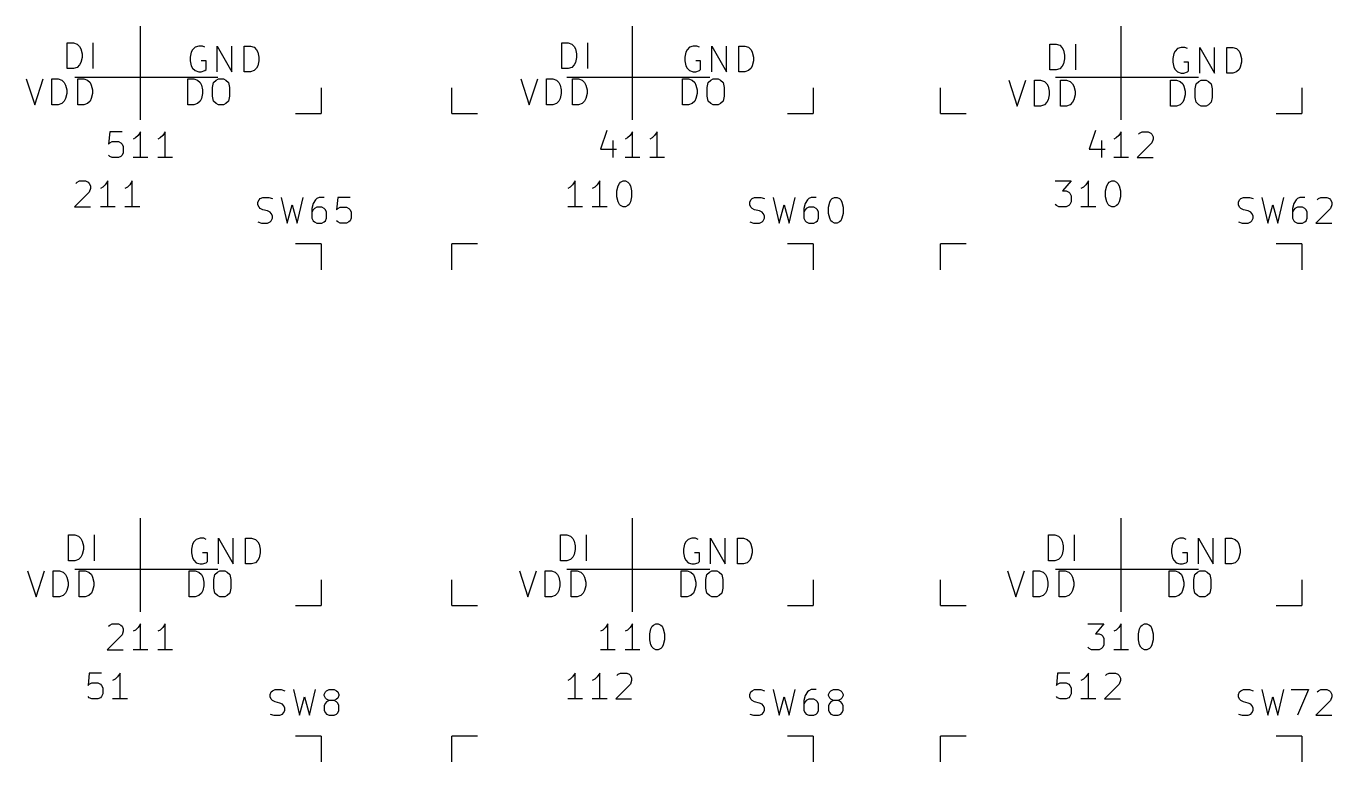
# Model space of a CAD drawing. Extents: x 33 to 377, y -126 to -3.
# Drawn here: x 326.7 to 377.3, y -88.9 to -60.4 of the extents above; entities that cross this region are included whole.
import ezdxf

# ---------------------------------------------------------------- set-up
doc = ezdxf.new("R2010")
doc.units = 0
doc.layers.add('BLACK', color=7, linetype='CONTINUOUS')

msp = doc.modelspace()

# ---------------------------------------------------------------- linework, layer by layer
at = {"layer": 'BLACK', "linetype": 'CONTINUOUS'}
for p, q in [((331.165, -64.008), (331.165, -60.386)), ((350.215, -64.008), (350.215, -60.386)), ((369.138, -64.008), (369.138, -60.386)), ((328.329, -62.0308), (328.329, -61.0308)), ((328.329, -61.0308), (328.567, -61.0308)), ((328.567, -61.0308), (328.71, -61.0784)), ((328.71, -61.0784), (328.805, -61.1736)), ((328.805, -61.1736), (328.853, -61.2689)), ((329.329, -62.0308), (329.329, -61.0308)), ((333.417, -61.1578), (333.274, -61.2054)), ((333.56, -61.1578), (333.417, -61.1578)), ((333.655, -61.2054), (333.56, -61.1578)), ((334.131, -62.1578), (334.131, -61.1578)), ((334.131, -61.1578), (334.703, -62.1578)), ((334.703, -62.1578), (334.703, -61.1578)), ((335.179, -62.1578), (335.179, -61.1578)), ((335.179, -61.1578), (335.417, -61.1578)), ((335.417, -61.1578), (335.56, -61.2054)), ((347.481, -62.0308), (347.481, -61.0308)), ((347.481, -61.0308), (347.719, -61.0308)), ((347.719, -61.0308), (347.862, -61.0784)), ((347.862, -61.0784), (347.957, -61.1736)), ((347.957, -61.1736), (348.005, -61.2689)), ((348.481, -62.0308), (348.481, -61.0308)), ((352.569, -61.1578), (352.426, -61.2054)), ((352.712, -61.1578), (352.569, -61.1578)), ((352.807, -61.2054), (352.712, -61.1578)), ((353.283, -62.1578), (353.283, -61.1578)), ((353.283, -61.1578), (353.855, -62.1578)), ((353.855, -62.1578), (353.855, -61.1578)), ((354.331, -62.1578), (354.331, -61.1578)), ((354.331, -61.1578), (354.569, -61.1578)), ((354.569, -61.1578), (354.712, -61.2054)), ((366.378, -62.0816), (366.378, -61.0816)), ((366.378, -61.0816), (366.616, -61.0816)), ((366.616, -61.0816), (366.759, -61.1292)), ((366.759, -61.1292), (366.854, -61.2244)), ((367.378, -62.0816), (367.378, -61.0816)), ((328.853, -61.2689), (328.9, -61.4594)), ((328.9, -61.6022), (328.853, -61.7927)), ((328.9, -61.4594), (328.9, -61.6022)), ((333.131, -61.3959), (333.084, -61.5864)), ((333.084, -61.5864), (333.084, -61.7292)), ((333.179, -61.3006), (333.131, -61.3959)), ((333.274, -61.2054), (333.179, -61.3006)), ((335.56, -61.2054), (335.655, -61.3006)), ((335.655, -61.3006), (335.703, -61.3959)), ((335.703, -61.3959), (335.75, -61.5864)), ((335.75, -61.5864), (335.75, -61.7292)), ((348.005, -61.2689), (348.052, -61.4594)), ((348.052, -61.6022), (348.005, -61.7927)), ((348.052, -61.4594), (348.052, -61.6022)), ((352.283, -61.3959), (352.236, -61.5864)), ((352.236, -61.5864), (352.236, -61.7292)), ((352.331, -61.3006), (352.283, -61.3959)), ((352.426, -61.2054), (352.331, -61.3006)), ((354.712, -61.2054), (354.807, -61.3006)), ((354.807, -61.3006), (354.855, -61.3959)), ((354.855, -61.3959), (354.902, -61.5864)), ((354.902, -61.5864), (354.902, -61.7292)), ((366.854, -61.2244), (366.902, -61.3197)), ((366.902, -61.3197), (366.949, -61.5102)), ((366.949, -61.653), (366.902, -61.8435)), ((366.949, -61.5102), (366.949, -61.653)), ((371.18, -61.4467), (371.133, -61.6372)), ((371.133, -61.6372), (371.133, -61.78)), ((371.228, -61.3514), (371.18, -61.4467)), ((371.323, -61.2562), (371.228, -61.3514)), ((371.466, -61.2086), (371.323, -61.2562)), ((371.609, -61.2086), (371.466, -61.2086)), ((371.704, -61.2562), (371.609, -61.2086)), ((372.18, -62.2086), (372.18, -61.2086)), ((372.18, -61.2086), (372.752, -62.2086)), ((372.752, -62.2086), (372.752, -61.2086)), ((373.228, -62.2086), (373.228, -61.2086)), ((373.228, -61.2086), (373.466, -61.2086)), ((373.466, -61.2086), (373.609, -61.2562)), ((373.609, -61.2562), (373.704, -61.3514)), ((373.704, -61.3514), (373.752, -61.4467)), ((373.752, -61.4467), (373.799, -61.6372)), ((373.799, -61.6372), (373.799, -61.78)), ((328.567, -62.0308), (328.329, -62.0308)), ((328.71, -61.9832), (328.567, -62.0308)), ((328.805, -61.8879), (328.71, -61.9832)), ((328.853, -61.7927), (328.805, -61.8879)), ((333.084, -61.7292), (333.131, -61.9197)), ((333.131, -61.9197), (333.179, -62.0149)), ((333.179, -62.0149), (333.274, -62.1102)), ((333.274, -62.1102), (333.417, -62.1578)), ((333.417, -62.1578), (333.512, -62.1578)), ((333.703, -61.7292), (333.512, -61.7292)), ((333.512, -62.1578), (333.655, -62.1102)), ((333.655, -62.1102), (333.703, -62.0625)), ((333.703, -62.0625), (333.703, -61.7292)), ((335.417, -62.1578), (335.179, -62.1578)), ((335.56, -62.1102), (335.417, -62.1578)), ((335.655, -62.0149), (335.56, -62.1102)), ((335.703, -61.9197), (335.655, -62.0149)), ((335.75, -61.7292), (335.703, -61.9197)), ((347.719, -62.0308), (347.481, -62.0308)), ((347.862, -61.9832), (347.719, -62.0308)), ((347.957, -61.8879), (347.862, -61.9832)), ((348.005, -61.7927), (347.957, -61.8879)), ((352.236, -61.7292), (352.283, -61.9197)), ((352.283, -61.9197), (352.331, -62.0149)), ((352.331, -62.0149), (352.426, -62.1102)), ((352.426, -62.1102), (352.569, -62.1578)), ((352.569, -62.1578), (352.664, -62.1578)), ((352.855, -61.7292), (352.664, -61.7292)), ((352.664, -62.1578), (352.807, -62.1102)), ((352.807, -62.1102), (352.855, -62.0625)), ((352.855, -62.0625), (352.855, -61.7292)), ((354.569, -62.1578), (354.331, -62.1578)), ((354.712, -62.1102), (354.569, -62.1578)), ((354.807, -62.0149), (354.712, -62.1102)), ((354.855, -61.9197), (354.807, -62.0149)), ((354.902, -61.7292), (354.855, -61.9197)), ((366.616, -62.0816), (366.378, -62.0816)), ((366.759, -62.034), (366.616, -62.0816)), ((366.854, -61.9387), (366.759, -62.034)), ((366.902, -61.8435), (366.854, -61.9387)), ((371.133, -61.78), (371.18, -61.9705)), ((371.18, -61.9705), (371.228, -62.0657)), ((371.228, -62.0657), (371.323, -62.161)), ((371.323, -62.161), (371.466, -62.2086)), ((371.752, -61.78), (371.561, -61.78)), ((371.561, -62.2086), (371.704, -62.161)), ((371.704, -62.161), (371.752, -62.1133)), ((371.752, -62.1133), (371.752, -61.78)), ((373.609, -62.161), (373.466, -62.2086)), ((373.704, -62.0657), (373.609, -62.161)), ((373.752, -61.9705), (373.704, -62.0657)), ((373.799, -61.78), (373.752, -61.9705)), ((326.734, -62.4278), (327.067, -63.4278)), ((327.067, -63.4278), (327.4, -62.4278)), ((327.734, -63.4278), (327.734, -62.4278)), ((327.734, -62.4278), (327.972, -62.4278)), ((327.972, -62.4278), (328.115, -62.4754)), ((328.115, -62.4754), (328.21, -62.5706)), ((328.21, -62.5706), (328.257, -62.6659)), ((328.257, -62.6659), (328.305, -62.8564)), ((328.625, -62.357), (334.155, -62.357)), ((328.734, -63.4278), (328.734, -62.4278)), ((328.734, -62.4278), (328.972, -62.4278)), ((328.972, -62.4278), (329.115, -62.4754)), ((329.115, -62.4754), (329.21, -62.5706)), ((329.21, -62.5706), (329.257, -62.6659)), ((329.257, -62.6659), (329.305, -62.8564)), ((332.996, -63.4278), (332.996, -62.4278)), ((332.996, -62.4278), (333.234, -62.4278)), ((333.234, -62.4278), (333.377, -62.4754)), ((333.377, -62.4754), (333.472, -62.5706)), ((333.472, -62.5706), (333.52, -62.6659)), ((333.52, -62.6659), (333.568, -62.8564)), ((333.949, -62.7611), (333.996, -62.5706)), ((333.996, -62.5706), (334.092, -62.4754)), ((334.092, -62.4754), (334.187, -62.4278)), ((334.187, -62.4278), (334.377, -62.4278)), ((334.377, -62.4278), (334.472, -62.4754)), ((334.472, -62.4754), (334.568, -62.5706)), ((334.568, -62.5706), (334.615, -62.7611)), ((345.886, -62.4278), (346.219, -63.4278)), ((346.219, -63.4278), (346.552, -62.4278)), ((346.886, -63.4278), (346.886, -62.4278)), ((346.886, -62.4278), (347.124, -62.4278)), ((347.124, -62.4278), (347.267, -62.4754)), ((347.267, -62.4754), (347.362, -62.5706)), ((347.362, -62.5706), (347.409, -62.6659)), ((347.409, -62.6659), (347.457, -62.8564)), ((347.675, -62.357), (353.205, -62.357)), ((347.886, -63.4278), (347.886, -62.4278)), ((347.886, -62.4278), (348.124, -62.4278)), ((348.124, -62.4278), (348.267, -62.4754)), ((348.267, -62.4754), (348.362, -62.5706)), ((348.362, -62.5706), (348.409, -62.6659)), ((348.409, -62.6659), (348.457, -62.8564)), ((352.148, -63.4278), (352.148, -62.4278)), ((352.148, -62.4278), (352.386, -62.4278)), ((352.386, -62.4278), (352.529, -62.4754)), ((352.529, -62.4754), (352.624, -62.5706)), ((352.624, -62.5706), (352.672, -62.6659)), ((352.672, -62.6659), (352.72, -62.8564)), ((353.101, -62.7611), (353.148, -62.5706)), ((353.148, -62.5706), (353.244, -62.4754)), ((353.244, -62.4754), (353.339, -62.4278)), ((353.339, -62.4278), (353.529, -62.4278)), ((353.529, -62.4278), (353.624, -62.4754)), ((353.624, -62.4754), (353.72, -62.5706)), ((353.72, -62.5706), (353.767, -62.7611)), ((364.783, -62.4786), (365.116, -63.4786)), ((365.116, -63.4786), (365.449, -62.4786)), ((365.783, -63.4786), (365.783, -62.4786)), ((365.783, -62.4786), (366.021, -62.4786)), ((366.021, -62.4786), (366.164, -62.5262)), ((366.164, -62.5262), (366.259, -62.6214)), ((366.259, -62.6214), (366.306, -62.7167)), ((366.598, -62.357), (372.128, -62.357)), ((366.783, -63.4786), (366.783, -62.4786)), ((366.783, -62.4786), (367.021, -62.4786)), ((367.021, -62.4786), (367.164, -62.5262)), ((367.164, -62.5262), (367.259, -62.6214)), ((367.259, -62.6214), (367.306, -62.7167)), ((371.045, -63.4786), (371.045, -62.4786)), ((371.045, -62.4786), (371.283, -62.4786)), ((371.283, -62.4786), (371.426, -62.5262)), ((371.426, -62.5262), (371.521, -62.6214)), ((371.466, -62.2086), (371.561, -62.2086)), ((371.521, -62.6214), (371.569, -62.7167)), ((371.998, -62.8119), (372.045, -62.6214)), ((372.045, -62.6214), (372.141, -62.5262)), ((372.141, -62.5262), (372.236, -62.4786)), ((372.236, -62.4786), (372.426, -62.4786)), ((372.426, -62.4786), (372.521, -62.5262)), ((372.521, -62.5262), (372.617, -62.6214)), ((372.617, -62.6214), (372.664, -62.8119)), ((373.466, -62.2086), (373.228, -62.2086)), ((328.257, -63.1897), (328.21, -63.2849)), ((328.305, -62.9992), (328.257, -63.1897)), ((328.305, -62.8564), (328.305, -62.9992)), ((329.257, -63.1897), (329.21, -63.2849)), ((329.305, -62.9992), (329.257, -63.1897)), ((329.305, -62.8564), (329.305, -62.9992)), ((333.52, -63.1897), (333.472, -63.2849)), ((333.568, -62.9992), (333.52, -63.1897)), ((333.568, -62.8564), (333.568, -62.9992)), ((333.949, -63.0944), (333.949, -62.7611)), ((333.996, -63.2849), (333.949, -63.0944)), ((334.615, -63.0944), (334.568, -63.2849)), ((334.615, -62.7611), (334.615, -63.0944)), ((338.165, -62.769), (338.165, -63.769)), ((343.215, -63.769), (343.215, -62.769)), ((347.409, -63.1897), (347.362, -63.2849)), ((347.457, -62.9992), (347.409, -63.1897)), ((347.457, -62.8564), (347.457, -62.9992)), ((348.409, -63.1897), (348.362, -63.2849)), ((348.457, -62.9992), (348.409, -63.1897)), ((348.457, -62.8564), (348.457, -62.9992)), ((352.672, -63.1897), (352.624, -63.2849)), ((352.72, -62.9992), (352.672, -63.1897)), ((352.72, -62.8564), (352.72, -62.9992)), ((353.101, -63.0944), (353.101, -62.7611)), ((353.148, -63.2849), (353.101, -63.0944)), ((353.767, -63.0944), (353.72, -63.2849)), ((353.767, -62.7611), (353.767, -63.0944)), ((357.215, -62.769), (357.215, -63.769)), ((362.138, -63.769), (362.138, -62.769)), ((366.306, -62.7167), (366.354, -62.9072)), ((366.354, -63.05), (366.306, -63.2405)), ((366.354, -62.9072), (366.354, -63.05)), ((367.306, -62.7167), (367.354, -62.9072)), ((367.354, -63.05), (367.306, -63.2405)), ((367.354, -62.9072), (367.354, -63.05)), ((371.569, -62.7167), (371.617, -62.9072)), ((371.617, -63.05), (371.569, -63.2405)), ((371.617, -62.9072), (371.617, -63.05)), ((371.998, -63.1452), (371.998, -62.8119)), ((372.045, -63.3357), (371.998, -63.1452)), ((372.664, -63.1452), (372.617, -63.3357)), ((372.664, -62.8119), (372.664, -63.1452)), ((376.138, -62.769), (376.138, -63.769)), ((327.972, -63.4278), (327.734, -63.4278)), ((328.115, -63.3802), (327.972, -63.4278)), ((328.21, -63.2849), (328.115, -63.3802)), ((328.972, -63.4278), (328.734, -63.4278)), ((329.115, -63.3802), (328.972, -63.4278)), ((329.21, -63.2849), (329.115, -63.3802)), ((333.234, -63.4278), (332.996, -63.4278)), ((333.377, -63.3802), (333.234, -63.4278)), ((333.472, -63.2849), (333.377, -63.3802)), ((334.092, -63.3802), (333.996, -63.2849)), ((334.187, -63.4278), (334.092, -63.3802)), ((334.377, -63.4278), (334.187, -63.4278)), ((334.472, -63.3802), (334.377, -63.4278)), ((334.568, -63.2849), (334.472, -63.3802)), ((347.124, -63.4278), (346.886, -63.4278)), ((347.267, -63.3802), (347.124, -63.4278)), ((347.362, -63.2849), (347.267, -63.3802)), ((348.124, -63.4278), (347.886, -63.4278)), ((348.267, -63.3802), (348.124, -63.4278)), ((348.362, -63.2849), (348.267, -63.3802)), ((352.386, -63.4278), (352.148, -63.4278)), ((352.529, -63.3802), (352.386, -63.4278)), ((352.624, -63.2849), (352.529, -63.3802)), ((353.244, -63.3802), (353.148, -63.2849)), ((353.339, -63.4278), (353.244, -63.3802)), ((353.529, -63.4278), (353.339, -63.4278)), ((353.624, -63.3802), (353.529, -63.4278)), ((353.72, -63.2849), (353.624, -63.3802)), ((366.021, -63.4786), (365.783, -63.4786)), ((366.164, -63.431), (366.021, -63.4786)), ((366.259, -63.3357), (366.164, -63.431)), ((366.306, -63.2405), (366.259, -63.3357)), ((367.021, -63.4786), (366.783, -63.4786)), ((367.164, -63.431), (367.021, -63.4786)), ((367.259, -63.3357), (367.164, -63.431)), ((367.306, -63.2405), (367.259, -63.3357)), ((371.283, -63.4786), (371.045, -63.4786)), ((371.426, -63.431), (371.283, -63.4786)), ((371.521, -63.3357), (371.426, -63.431)), ((371.569, -63.2405), (371.521, -63.3357)), ((372.141, -63.431), (372.045, -63.3357)), ((372.236, -63.4786), (372.141, -63.431)), ((372.426, -63.4786), (372.236, -63.4786)), ((372.521, -63.431), (372.426, -63.4786)), ((372.617, -63.3357), (372.521, -63.431)), ((337.165, -63.769), (338.165, -63.769)), ((343.215, -63.769), (344.215, -63.769)), ((356.215, -63.769), (357.215, -63.769)), ((362.138, -63.769), (363.138, -63.769)), ((375.138, -63.769), (376.138, -63.769)), ((329.975, -64.4764), (329.927, -64.9526)), ((330.451, -64.4764), (329.975, -64.4764)), ((330.975, -64.7145), (330.879, -64.7621)), ((331.07, -64.6192), (330.975, -64.7145)), ((331.165, -64.4764), (331.07, -64.6192)), ((331.165, -65.4764), (331.165, -64.4764)), ((331.927, -64.7145), (331.832, -64.7621)), ((332.022, -64.6192), (331.927, -64.7145)), ((332.117, -64.4764), (332.022, -64.6192)), ((332.117, -65.4764), (332.117, -64.4764)), ((349.215, -64.4288), (348.977, -65.143)), ((350.025, -64.7145), (349.929, -64.7621)), ((350.12, -64.6192), (350.025, -64.7145)), ((350.215, -64.4764), (350.12, -64.6192)), ((350.215, -65.4764), (350.215, -64.4764)), ((350.977, -64.7145), (350.882, -64.7621)), ((351.072, -64.6192), (350.977, -64.7145)), ((351.167, -64.4764), (351.072, -64.6192)), ((351.167, -65.4764), (351.167, -64.4764)), ((368.138, -64.4288), (367.9, -65.143)), ((368.948, -64.7145), (368.852, -64.7621)), ((369.043, -64.6192), (368.948, -64.7145)), ((369.138, -64.4764), (369.043, -64.6192)), ((369.138, -65.4764), (369.138, -64.4764)), ((369.805, -64.5716), (369.852, -64.524)), ((369.852, -64.524), (369.948, -64.4764)), ((369.948, -64.4764), (370.186, -64.4764)), ((370.186, -64.4764), (370.281, -64.524)), ((370.281, -64.524), (370.328, -64.5716)), ((370.328, -64.5716), (370.376, -64.6669)), ((370.376, -64.6669), (370.376, -64.7621)), ((329.927, -64.9526), (329.975, -64.905)), ((329.975, -64.905), (330.07, -64.8573)), ((330.07, -64.8573), (330.308, -64.8573)), ((330.308, -64.8573), (330.403, -64.905)), ((330.403, -64.905), (330.451, -64.9526)), ((330.451, -64.9526), (330.498, -65.0478)), ((330.498, -65.0478), (330.498, -65.2859)), ((348.977, -65.143), (349.596, -65.143)), ((349.453, -64.8097), (349.453, -65.4764)), ((367.9, -65.143), (368.519, -65.143)), ((368.376, -64.8097), (368.376, -65.4764)), ((370.328, -64.905), (369.757, -65.4764)), ((370.376, -64.7621), (370.328, -64.905)), ((329.975, -65.4288), (329.927, -65.3811)), ((330.07, -65.4764), (329.975, -65.4288)), ((330.308, -65.4764), (330.07, -65.4764)), ((330.403, -65.4288), (330.308, -65.4764)), ((330.451, -65.3811), (330.403, -65.4288)), ((330.498, -65.2859), (330.451, -65.3811)), ((331.451, -65.4764), (330.879, -65.4764)), ((332.403, -65.4764), (331.832, -65.4764)), ((350.501, -65.4764), (349.929, -65.4764)), ((351.453, -65.4764), (350.882, -65.4764)), ((369.424, -65.4764), (368.852, -65.4764)), ((369.757, -65.4764), (370.376, -65.4764)), ((328.657, -66.4766), (328.705, -66.429)), ((328.705, -66.429), (328.8, -66.3814)), ((328.8, -66.3814), (329.038, -66.3814)), ((329.038, -66.3814), (329.133, -66.429)), ((329.133, -66.429), (329.181, -66.4766)), ((329.181, -66.4766), (329.228, -66.5719)), ((329.228, -66.6671), (329.181, -66.81)), ((329.228, -66.5719), (329.228, -66.6671)), ((329.705, -66.6195), (329.609, -66.6671)), ((329.8, -66.5242), (329.705, -66.6195)), ((329.895, -66.3814), (329.8, -66.5242)), ((329.895, -67.3814), (329.895, -66.3814)), ((330.657, -66.6195), (330.562, -66.6671)), ((330.752, -66.5242), (330.657, -66.6195)), ((330.847, -66.3814), (330.752, -66.5242)), ((330.847, -67.3814), (330.847, -66.3814)), ((347.802, -66.6195), (347.707, -66.6671)), ((347.897, -66.5242), (347.802, -66.6195)), ((347.993, -66.3814), (347.897, -66.5242)), ((347.993, -67.3814), (347.993, -66.3814)), ((348.755, -66.6195), (348.659, -66.6671)), ((348.85, -66.5242), (348.755, -66.6195)), ((348.945, -66.3814), (348.85, -66.5242)), ((348.945, -67.3814), (348.945, -66.3814)), ((349.612, -66.7623), (349.659, -66.5719)), ((349.659, -66.5719), (349.707, -66.4766)), ((349.707, -66.4766), (349.755, -66.429)), ((349.755, -66.429), (349.85, -66.3814)), ((349.85, -66.3814), (349.945, -66.3814)), ((349.945, -66.3814), (350.04, -66.429)), ((350.04, -66.429), (350.088, -66.4766)), ((350.088, -66.4766), (350.135, -66.5719)), ((350.135, -66.5719), (350.183, -66.7623)), ((366.582, -66.3814), (367.201, -66.3814)), ((367.201, -66.3814), (366.868, -66.7623)), ((367.678, -66.6195), (367.582, -66.6671)), ((367.773, -66.5242), (367.678, -66.6195)), ((367.868, -66.3814), (367.773, -66.5242)), ((367.868, -67.3814), (367.868, -66.3814)), ((368.535, -66.7623), (368.582, -66.5719)), ((368.582, -66.5719), (368.63, -66.4766)), ((368.63, -66.4766), (368.678, -66.429)), ((368.678, -66.429), (368.773, -66.3814)), ((368.773, -66.3814), (368.868, -66.3814)), ((368.868, -66.3814), (368.963, -66.429)), ((368.963, -66.429), (369.011, -66.4766)), ((369.011, -66.4766), (369.058, -66.5719)), ((369.058, -66.5719), (369.106, -66.7623)), ((329.181, -66.81), (328.609, -67.3814)), ((335.705, -67.2069), (335.753, -67.1116)), ((335.705, -67.3021), (335.705, -67.2069)), ((335.753, -67.1116), (335.801, -67.064)), ((335.801, -67.064), (335.896, -67.0164)), ((335.896, -67.0164), (336.134, -67.0164)), ((336.134, -67.0164), (336.277, -67.064)), ((336.61, -67.0164), (336.848, -68.0164)), ((337.229, -68.0164), (337.467, -67.0164)), ((337.944, -67.1116), (337.848, -67.2545)), ((337.991, -67.064), (337.944, -67.1116)), ((338.086, -67.0164), (337.991, -67.064)), ((338.277, -67.0164), (338.086, -67.0164)), ((338.801, -67.0164), (338.753, -67.4926)), ((339.277, -67.0164), (338.801, -67.0164)), ((349.612, -67.0004), (349.612, -66.7623)), ((349.659, -67.1909), (349.612, -67.0004)), ((349.707, -67.2861), (349.659, -67.1909)), ((350.135, -67.1909), (350.088, -67.2861)), ((350.183, -67.0004), (350.135, -67.1909)), ((350.183, -66.7623), (350.183, -67.0004)), ((354.755, -67.2069), (354.803, -67.1116)), ((354.755, -67.3021), (354.755, -67.2069)), ((354.803, -67.1116), (354.851, -67.064)), ((354.851, -67.064), (354.946, -67.0164)), ((354.946, -67.0164), (355.184, -67.0164)), ((355.184, -67.0164), (355.327, -67.064)), ((355.66, -67.0164), (355.898, -68.0164)), ((356.279, -68.0164), (356.517, -67.0164)), ((356.994, -67.1116), (356.898, -67.2545)), ((357.041, -67.064), (356.994, -67.1116)), ((357.136, -67.0164), (357.041, -67.064)), ((357.327, -67.0164), (357.136, -67.0164)), ((357.803, -67.3973), (357.851, -67.2069)), ((357.851, -67.2069), (357.898, -67.1116)), ((357.898, -67.1116), (357.946, -67.064)), ((357.946, -67.064), (358.041, -67.0164)), ((358.041, -67.0164), (358.136, -67.0164)), ((358.136, -67.0164), (358.232, -67.064)), ((358.232, -67.064), (358.279, -67.1116)), ((358.279, -67.1116), (358.327, -67.2069)), ((358.327, -67.2069), (358.375, -67.3973)), ((366.868, -66.7623), (367.011, -66.7623)), ((367.011, -66.7623), (367.106, -66.81)), ((367.106, -66.81), (367.154, -66.8576)), ((367.154, -66.8576), (367.201, -66.9528)), ((367.201, -67.1909), (367.154, -67.2861)), ((367.201, -66.9528), (367.201, -67.1909)), ((368.535, -67.0004), (368.535, -66.7623)), ((368.582, -67.1909), (368.535, -67.0004)), ((368.63, -67.2861), (368.582, -67.1909)), ((369.058, -67.1909), (369.011, -67.2861)), ((369.106, -67.0004), (369.058, -67.1909)), ((369.106, -66.7623), (369.106, -67.0004)), ((373.678, -67.2069), (373.726, -67.1116)), ((373.678, -67.3021), (373.678, -67.2069)), ((373.726, -67.1116), (373.774, -67.064)), ((373.774, -67.064), (373.869, -67.0164)), ((373.869, -67.0164), (374.107, -67.0164)), ((374.107, -67.0164), (374.25, -67.064)), ((374.583, -67.0164), (374.821, -68.0164)), ((375.202, -68.0164), (375.44, -67.0164)), ((375.917, -67.1116), (375.821, -67.2545)), ((375.964, -67.064), (375.917, -67.1116)), ((376.059, -67.0164), (375.964, -67.064)), ((376.25, -67.0164), (376.059, -67.0164)), ((376.726, -67.1116), (376.774, -67.064)), ((376.774, -67.064), (376.869, -67.0164)), ((376.869, -67.0164), (377.107, -67.0164)), ((377.107, -67.0164), (377.202, -67.064)), ((377.202, -67.064), (377.25, -67.1116)), ((377.25, -67.1116), (377.298, -67.2069)), ((377.298, -67.2069), (377.298, -67.3021)), ((328.609, -67.3814), (329.228, -67.3814)), ((330.181, -67.3814), (329.609, -67.3814)), ((331.133, -67.3814), (330.562, -67.3814)), ((335.753, -67.3973), (335.705, -67.3021)), ((335.801, -67.445), (335.753, -67.3973)), ((335.896, -67.4926), (335.801, -67.445)), ((336.086, -67.5402), (335.896, -67.4926)), ((336.182, -67.5878), (336.086, -67.5402)), ((336.229, -67.6354), (336.182, -67.5878)), ((336.277, -67.7307), (336.229, -67.6354)), ((336.277, -67.8259), (336.277, -67.7307)), ((336.848, -68.0164), (337.039, -67.3021)), ((337.039, -67.3021), (337.229, -68.0164)), ((337.848, -67.2545), (337.801, -67.445)), ((337.801, -67.445), (337.801, -67.8259)), ((337.848, -67.4926), (337.801, -67.5878)), ((337.896, -67.445), (337.848, -67.4926)), ((337.991, -67.3973), (337.896, -67.445)), ((338.182, -67.3973), (337.991, -67.3973)), ((338.277, -67.445), (338.182, -67.3973)), ((338.325, -67.4926), (338.277, -67.445)), ((338.372, -67.5878), (338.325, -67.4926)), ((338.372, -67.8259), (338.372, -67.5878)), ((338.753, -67.4926), (338.801, -67.445)), ((338.801, -67.445), (338.896, -67.3973)), ((338.896, -67.3973), (339.134, -67.3973)), ((339.134, -67.3973), (339.229, -67.445)), ((339.229, -67.445), (339.277, -67.4926)), ((339.277, -67.4926), (339.325, -67.5878)), ((339.325, -67.5878), (339.325, -67.8259)), ((348.278, -67.3814), (347.707, -67.3814)), ((349.231, -67.3814), (348.659, -67.3814)), ((349.755, -67.3338), (349.707, -67.2861)), ((349.85, -67.3814), (349.755, -67.3338)), ((349.945, -67.3814), (349.85, -67.3814)), ((350.04, -67.3338), (349.945, -67.3814)), ((350.088, -67.2861), (350.04, -67.3338)), ((354.803, -67.3973), (354.755, -67.3021)), ((354.851, -67.445), (354.803, -67.3973)), ((354.946, -67.4926), (354.851, -67.445)), ((355.136, -67.5402), (354.946, -67.4926)), ((355.232, -67.5878), (355.136, -67.5402)), ((355.279, -67.6354), (355.232, -67.5878)), ((355.327, -67.7307), (355.279, -67.6354)), ((355.327, -67.8259), (355.327, -67.7307)), ((355.898, -68.0164), (356.089, -67.3021)), ((356.089, -67.3021), (356.279, -68.0164)), ((356.898, -67.2545), (356.851, -67.445)), ((356.851, -67.445), (356.851, -67.8259)), ((356.898, -67.4926), (356.851, -67.5878)), ((356.946, -67.445), (356.898, -67.4926)), ((357.041, -67.3973), (356.946, -67.445)), ((357.232, -67.3973), (357.041, -67.3973)), ((357.327, -67.445), (357.232, -67.3973)), ((357.375, -67.4926), (357.327, -67.445)), ((357.422, -67.5878), (357.375, -67.4926)), ((357.422, -67.8259), (357.422, -67.5878)), ((357.803, -67.6354), (357.803, -67.3973)), ((357.851, -67.8259), (357.803, -67.6354)), ((358.375, -67.6354), (358.327, -67.8259)), ((358.375, -67.3973), (358.375, -67.6354)), ((366.63, -67.3338), (366.582, -67.2861)), ((366.725, -67.3814), (366.63, -67.3338)), ((367.011, -67.3814), (366.725, -67.3814)), ((367.106, -67.3338), (367.011, -67.3814)), ((367.154, -67.2861), (367.106, -67.3338)), ((368.154, -67.3814), (367.582, -67.3814)), ((368.678, -67.3338), (368.63, -67.2861)), ((368.773, -67.3814), (368.678, -67.3338)), ((368.868, -67.3814), (368.773, -67.3814)), ((368.963, -67.3338), (368.868, -67.3814)), ((369.011, -67.2861), (368.963, -67.3338)), ((373.726, -67.3973), (373.678, -67.3021)), ((373.774, -67.445), (373.726, -67.3973)), ((373.869, -67.4926), (373.774, -67.445)), ((374.059, -67.5402), (373.869, -67.4926)), ((374.155, -67.5878), (374.059, -67.5402)), ((374.202, -67.6354), (374.155, -67.5878)), ((374.25, -67.7307), (374.202, -67.6354)), ((374.25, -67.8259), (374.25, -67.7307)), ((374.821, -68.0164), (375.012, -67.3021)), ((375.012, -67.3021), (375.202, -68.0164)), ((375.821, -67.2545), (375.774, -67.445)), ((375.774, -67.445), (375.774, -67.8259)), ((375.821, -67.4926), (375.774, -67.5878)), ((375.869, -67.445), (375.821, -67.4926)), ((375.964, -67.3973), (375.869, -67.445)), ((376.155, -67.3973), (375.964, -67.3973)), ((376.25, -67.445), (376.155, -67.3973)), ((376.298, -67.4926), (376.25, -67.445)), ((376.345, -67.5878), (376.298, -67.4926)), ((376.345, -67.8259), (376.345, -67.5878)), ((377.25, -67.445), (376.678, -68.0164)), ((377.298, -67.3021), (377.25, -67.445)), ((335.705, -67.9688), (335.848, -68.0164)), ((335.848, -68.0164), (336.086, -68.0164)), ((336.086, -68.0164), (336.182, -67.9688)), ((336.182, -67.9688), (336.229, -67.9211)), ((336.229, -67.9211), (336.277, -67.8259)), ((337.801, -67.8259), (337.848, -67.9211)), ((337.848, -67.9211), (337.896, -67.9688)), ((337.896, -67.9688), (337.991, -68.0164)), ((337.991, -68.0164), (338.182, -68.0164)), ((338.182, -68.0164), (338.277, -67.9688)), ((338.277, -67.9688), (338.325, -67.9211)), ((338.325, -67.9211), (338.372, -67.8259)), ((338.801, -67.9688), (338.753, -67.9211)), ((338.896, -68.0164), (338.801, -67.9688)), ((339.134, -68.0164), (338.896, -68.0164)), ((339.229, -67.9688), (339.134, -68.0164)), ((339.277, -67.9211), (339.229, -67.9688)), ((339.325, -67.8259), (339.277, -67.9211)), ((354.755, -67.9688), (354.898, -68.0164)), ((354.898, -68.0164), (355.136, -68.0164)), ((355.136, -68.0164), (355.232, -67.9688)), ((355.232, -67.9688), (355.279, -67.9211)), ((355.279, -67.9211), (355.327, -67.8259)), ((356.851, -67.8259), (356.898, -67.9211)), ((356.898, -67.9211), (356.946, -67.9688)), ((356.946, -67.9688), (357.041, -68.0164)), ((357.041, -68.0164), (357.232, -68.0164)), ((357.232, -68.0164), (357.327, -67.9688)), ((357.327, -67.9688), (357.375, -67.9211)), ((357.375, -67.9211), (357.422, -67.8259)), ((357.898, -67.9211), (357.851, -67.8259)), ((357.946, -67.9688), (357.898, -67.9211)), ((358.041, -68.0164), (357.946, -67.9688)), ((358.136, -68.0164), (358.041, -68.0164)), ((358.232, -67.9688), (358.136, -68.0164)), ((358.279, -67.9211), (358.232, -67.9688)), ((358.327, -67.8259), (358.279, -67.9211)), ((373.678, -67.9688), (373.821, -68.0164)), ((373.821, -68.0164), (374.059, -68.0164)), ((374.059, -68.0164), (374.155, -67.9688)), ((374.155, -67.9688), (374.202, -67.9211)), ((374.202, -67.9211), (374.25, -67.8259)), ((375.774, -67.8259), (375.821, -67.9211)), ((375.821, -67.9211), (375.869, -67.9688)), ((375.869, -67.9688), (375.964, -68.0164)), ((375.964, -68.0164), (376.155, -68.0164)), ((376.155, -68.0164), (376.25, -67.9688)), ((376.25, -67.9688), (376.298, -67.9211)), ((376.298, -67.9211), (376.345, -67.8259)), ((376.678, -68.0164), (377.298, -68.0164)), ((338.165, -68.819), (337.165, -68.819)), ((338.165, -68.819), (338.165, -69.819)), ((344.215, -68.819), (343.215, -68.819)), ((343.215, -69.819), (343.215, -68.819)), ((357.215, -68.819), (356.215, -68.819)), ((357.215, -68.819), (357.215, -69.819)), ((363.138, -68.819), (362.138, -68.819)), ((362.138, -69.819), (362.138, -68.819)), ((376.138, -68.819), (375.138, -68.819)), ((376.138, -68.819), (376.138, -69.819)), ((331.165, -83.058), (331.165, -79.436)), ((350.215, -83.058), (350.215, -79.436)), ((369.138, -83.058), (369.138, -79.436)), ((328.38, -81.0808), (328.38, -80.0808)), ((328.38, -80.0808), (328.618, -80.0808)), ((328.618, -80.0808), (328.761, -80.1284)), ((328.761, -80.1284), (328.856, -80.2236)), ((328.856, -80.2236), (328.904, -80.3189)), ((328.904, -80.3189), (328.951, -80.5094)), ((329.38, -81.0808), (329.38, -80.0808)), ((333.23, -80.3506), (333.182, -80.4459)), ((333.325, -80.2554), (333.23, -80.3506)), ((333.468, -80.2078), (333.325, -80.2554)), ((333.611, -80.2078), (333.468, -80.2078)), ((333.706, -80.2554), (333.611, -80.2078)), ((334.182, -81.2078), (334.182, -80.2078)), ((334.182, -80.2078), (334.754, -81.2078)), ((334.754, -81.2078), (334.754, -80.2078)), ((335.23, -81.2078), (335.23, -80.2078)), ((335.23, -80.2078), (335.468, -80.2078)), ((335.468, -80.2078), (335.611, -80.2554)), ((335.611, -80.2554), (335.706, -80.3506)), ((335.706, -80.3506), (335.754, -80.4459)), ((347.43, -81.0808), (347.43, -80.0808)), ((347.43, -80.0808), (347.668, -80.0808)), ((347.668, -80.0808), (347.811, -80.1284)), ((347.811, -80.1284), (347.906, -80.2236)), ((347.906, -80.2236), (347.954, -80.3189)), ((347.954, -80.3189), (348.001, -80.5094)), ((348.43, -81.0808), (348.43, -80.0808)), ((352.28, -80.3506), (352.232, -80.4459)), ((352.375, -80.2554), (352.28, -80.3506)), ((352.518, -80.2078), (352.375, -80.2554)), ((352.661, -80.2078), (352.518, -80.2078)), ((352.756, -80.2554), (352.661, -80.2078)), ((353.232, -81.2078), (353.232, -80.2078)), ((353.232, -80.2078), (353.804, -81.2078)), ((353.804, -81.2078), (353.804, -80.2078)), ((354.28, -81.2078), (354.28, -80.2078)), ((354.28, -80.2078), (354.518, -80.2078)), ((354.518, -80.2078), (354.661, -80.2554)), ((354.661, -80.2554), (354.756, -80.3506)), ((354.756, -80.3506), (354.804, -80.4459)), ((366.327, -81.0808), (366.327, -80.0808)), ((366.327, -80.0808), (366.565, -80.0808)), ((366.565, -80.0808), (366.708, -80.1284)), ((366.708, -80.1284), (366.803, -80.2236)), ((366.803, -80.2236), (366.851, -80.3189)), ((366.851, -80.3189), (366.898, -80.5094)), ((367.327, -81.0808), (367.327, -80.0808)), ((371.177, -80.3506), (371.129, -80.4459)), ((371.272, -80.2554), (371.177, -80.3506)), ((371.415, -80.2078), (371.272, -80.2554)), ((371.558, -80.2078), (371.415, -80.2078)), ((371.653, -80.2554), (371.558, -80.2078)), ((372.129, -81.2078), (372.129, -80.2078)), ((372.129, -80.2078), (372.701, -81.2078)), ((372.701, -81.2078), (372.701, -80.2078)), ((373.177, -81.2078), (373.177, -80.2078)), ((373.177, -80.2078), (373.415, -80.2078)), ((373.415, -80.2078), (373.558, -80.2554)), ((373.558, -80.2554), (373.653, -80.3506)), ((373.653, -80.3506), (373.701, -80.4459)), ((328.904, -80.8427), (328.856, -80.9379)), ((328.951, -80.6522), (328.904, -80.8427)), ((328.951, -80.5094), (328.951, -80.6522)), ((333.182, -80.4459), (333.135, -80.6364)), ((333.135, -80.6364), (333.135, -80.7792)), ((333.135, -80.7792), (333.182, -80.9697)), ((333.754, -80.7792), (333.563, -80.7792)), ((333.754, -81.1125), (333.754, -80.7792)), ((335.754, -80.4459), (335.801, -80.6364)), ((335.801, -80.7792), (335.754, -80.9697)), ((335.801, -80.6364), (335.801, -80.7792)), ((347.954, -80.8427), (347.906, -80.9379)), ((348.001, -80.6522), (347.954, -80.8427)), ((348.001, -80.5094), (348.001, -80.6522)), ((352.232, -80.4459), (352.185, -80.6364)), ((352.185, -80.6364), (352.185, -80.7792)), ((352.185, -80.7792), (352.232, -80.9697)), ((352.804, -80.7792), (352.613, -80.7792)), ((352.804, -81.1125), (352.804, -80.7792)), ((354.804, -80.4459), (354.851, -80.6364)), ((354.851, -80.7792), (354.804, -80.9697)), ((354.851, -80.6364), (354.851, -80.7792)), ((366.851, -80.8427), (366.803, -80.9379)), ((366.898, -80.6522), (366.851, -80.8427)), ((366.898, -80.5094), (366.898, -80.6522)), ((371.129, -80.4459), (371.082, -80.6364)), ((371.082, -80.6364), (371.082, -80.7792)), ((371.082, -80.7792), (371.129, -80.9697)), ((371.701, -80.7792), (371.51, -80.7792)), ((371.701, -81.1125), (371.701, -80.7792)), ((373.701, -80.4459), (373.748, -80.6364)), ((373.748, -80.7792), (373.701, -80.9697)), ((373.748, -80.6364), (373.748, -80.7792)), ((328.618, -81.0808), (328.38, -81.0808)), ((328.761, -81.0332), (328.618, -81.0808)), ((328.625, -81.407), (334.155, -81.407)), ((328.856, -80.9379), (328.761, -81.0332)), ((333.182, -80.9697), (333.23, -81.0649)), ((333.23, -81.0649), (333.325, -81.1602)), ((333.325, -81.1602), (333.468, -81.2078)), ((333.468, -81.2078), (333.563, -81.2078)), ((333.563, -81.2078), (333.706, -81.1602)), ((333.706, -81.1602), (333.754, -81.1125)), ((335.468, -81.2078), (335.23, -81.2078)), ((335.611, -81.1602), (335.468, -81.2078)), ((335.706, -81.0649), (335.611, -81.1602)), ((335.754, -80.9697), (335.706, -81.0649)), ((347.668, -81.0808), (347.43, -81.0808)), ((347.811, -81.0332), (347.668, -81.0808)), ((347.675, -81.407), (353.205, -81.407)), ((347.906, -80.9379), (347.811, -81.0332)), ((352.232, -80.9697), (352.28, -81.0649)), ((352.28, -81.0649), (352.375, -81.1602)), ((352.375, -81.1602), (352.518, -81.2078)), ((352.518, -81.2078), (352.613, -81.2078)), ((352.613, -81.2078), (352.756, -81.1602)), ((352.756, -81.1602), (352.804, -81.1125)), ((354.518, -81.2078), (354.28, -81.2078)), ((354.661, -81.1602), (354.518, -81.2078)), ((354.756, -81.0649), (354.661, -81.1602)), ((354.804, -80.9697), (354.756, -81.0649)), ((366.565, -81.0808), (366.327, -81.0808)), ((366.708, -81.0332), (366.565, -81.0808)), ((366.598, -81.407), (372.128, -81.407)), ((366.803, -80.9379), (366.708, -81.0332)), ((371.129, -80.9697), (371.177, -81.0649)), ((371.177, -81.0649), (371.272, -81.1602)), ((371.272, -81.1602), (371.415, -81.2078)), ((371.415, -81.2078), (371.51, -81.2078)), ((371.51, -81.2078), (371.653, -81.1602)), ((371.653, -81.1602), (371.701, -81.1125)), ((373.415, -81.2078), (373.177, -81.2078)), ((373.558, -81.1602), (373.415, -81.2078)), ((373.653, -81.0649), (373.558, -81.1602)), ((373.701, -80.9697), (373.653, -81.0649)), ((326.785, -81.4778), (327.118, -82.4778)), ((327.118, -82.4778), (327.451, -81.4778)), ((327.785, -82.4778), (327.785, -81.4778)), ((327.785, -81.4778), (328.023, -81.4778)), ((328.023, -81.4778), (328.166, -81.5254)), ((328.166, -81.5254), (328.261, -81.6206)), ((328.261, -81.6206), (328.308, -81.7159)), ((328.308, -81.7159), (328.356, -81.9064)), ((328.356, -81.9064), (328.356, -82.0492)), ((328.785, -82.4778), (328.785, -81.4778)), ((328.785, -81.4778), (329.023, -81.4778)), ((329.023, -81.4778), (329.166, -81.5254)), ((329.166, -81.5254), (329.261, -81.6206)), ((329.261, -81.6206), (329.308, -81.7159)), ((329.308, -81.7159), (329.356, -81.9064)), ((329.356, -81.9064), (329.356, -82.0492)), ((333.047, -82.4778), (333.047, -81.4778)), ((333.047, -81.4778), (333.285, -81.4778)), ((333.285, -81.4778), (333.428, -81.5254)), ((333.428, -81.5254), (333.523, -81.6206)), ((333.523, -81.6206), (333.571, -81.7159)), ((333.571, -81.7159), (333.619, -81.9064)), ((333.619, -81.9064), (333.619, -82.0492)), ((334, -81.8111), (334.047, -81.6206)), ((334, -82.1444), (334, -81.8111)), ((334.047, -81.6206), (334.143, -81.5254)), ((334.143, -81.5254), (334.238, -81.4778)), ((334.238, -81.4778), (334.428, -81.4778)), ((334.428, -81.4778), (334.523, -81.5254)), ((334.523, -81.5254), (334.619, -81.6206)), ((334.619, -81.6206), (334.666, -81.8111)), ((334.666, -81.8111), (334.666, -82.1444)), ((338.165, -81.819), (338.165, -82.819)), ((343.215, -82.819), (343.215, -81.819)), ((345.835, -81.4778), (346.168, -82.4778)), ((346.168, -82.4778), (346.501, -81.4778)), ((346.835, -82.4778), (346.835, -81.4778)), ((346.835, -81.4778), (347.073, -81.4778)), ((347.073, -81.4778), (347.216, -81.5254)), ((347.216, -81.5254), (347.311, -81.6206)), ((347.311, -81.6206), (347.358, -81.7159)), ((347.358, -81.7159), (347.406, -81.9064)), ((347.406, -81.9064), (347.406, -82.0492)), ((347.835, -82.4778), (347.835, -81.4778)), ((347.835, -81.4778), (348.073, -81.4778)), ((348.073, -81.4778), (348.216, -81.5254)), ((348.216, -81.5254), (348.311, -81.6206)), ((348.311, -81.6206), (348.358, -81.7159)), ((348.358, -81.7159), (348.406, -81.9064)), ((348.406, -81.9064), (348.406, -82.0492)), ((352.097, -82.4778), (352.097, -81.4778)), ((352.097, -81.4778), (352.335, -81.4778)), ((352.335, -81.4778), (352.478, -81.5254)), ((352.478, -81.5254), (352.573, -81.6206)), ((352.573, -81.6206), (352.621, -81.7159)), ((352.621, -81.7159), (352.669, -81.9064)), ((352.669, -81.9064), (352.669, -82.0492)), ((353.05, -81.8111), (353.097, -81.6206)), ((353.05, -82.1444), (353.05, -81.8111)), ((353.097, -81.6206), (353.193, -81.5254)), ((353.193, -81.5254), (353.288, -81.4778)), ((353.288, -81.4778), (353.478, -81.4778)), ((353.478, -81.4778), (353.573, -81.5254)), ((353.573, -81.5254), (353.669, -81.6206)), ((353.669, -81.6206), (353.716, -81.8111)), ((353.716, -81.8111), (353.716, -82.1444)), ((357.215, -81.819), (357.215, -82.819)), ((362.138, -82.819), (362.138, -81.819)), ((364.732, -81.4778), (365.065, -82.4778)), ((365.065, -82.4778), (365.398, -81.4778)), ((365.732, -82.4778), (365.732, -81.4778)), ((365.732, -81.4778), (365.97, -81.4778)), ((365.97, -81.4778), (366.113, -81.5254)), ((366.113, -81.5254), (366.208, -81.6206)), ((366.208, -81.6206), (366.255, -81.7159)), ((366.255, -81.7159), (366.303, -81.9064)), ((366.303, -81.9064), (366.303, -82.0492)), ((366.732, -82.4778), (366.732, -81.4778)), ((366.732, -81.4778), (366.97, -81.4778)), ((366.97, -81.4778), (367.113, -81.5254)), ((367.113, -81.5254), (367.208, -81.6206)), ((367.208, -81.6206), (367.255, -81.7159)), ((367.255, -81.7159), (367.303, -81.9064)), ((367.303, -81.9064), (367.303, -82.0492)), ((370.994, -82.4778), (370.994, -81.4778)), ((370.994, -81.4778), (371.232, -81.4778)), ((371.232, -81.4778), (371.375, -81.5254)), ((371.375, -81.5254), (371.47, -81.6206)), ((371.47, -81.6206), (371.518, -81.7159)), ((371.518, -81.7159), (371.566, -81.9064)), ((371.566, -81.9064), (371.566, -82.0492)), ((371.947, -81.8111), (371.994, -81.6206)), ((371.947, -82.1444), (371.947, -81.8111)), ((371.994, -81.6206), (372.09, -81.5254)), ((372.09, -81.5254), (372.185, -81.4778)), ((372.185, -81.4778), (372.375, -81.4778)), ((372.375, -81.4778), (372.47, -81.5254)), ((372.47, -81.5254), (372.566, -81.6206)), ((372.566, -81.6206), (372.613, -81.8111)), ((372.613, -81.8111), (372.613, -82.1444)), ((376.138, -81.819), (376.138, -82.819)), ((328.261, -82.3349), (328.166, -82.4302)), ((328.308, -82.2397), (328.261, -82.3349)), ((328.356, -82.0492), (328.308, -82.2397)), ((329.261, -82.3349), (329.166, -82.4302)), ((329.308, -82.2397), (329.261, -82.3349)), ((329.356, -82.0492), (329.308, -82.2397)), ((333.523, -82.3349), (333.428, -82.4302)), ((333.571, -82.2397), (333.523, -82.3349)), ((333.619, -82.0492), (333.571, -82.2397)), ((334.047, -82.3349), (334, -82.1444)), ((334.143, -82.4302), (334.047, -82.3349)), ((334.619, -82.3349), (334.523, -82.4302)), ((334.666, -82.1444), (334.619, -82.3349)), ((347.311, -82.3349), (347.216, -82.4302)), ((347.358, -82.2397), (347.311, -82.3349)), ((347.406, -82.0492), (347.358, -82.2397)), ((348.311, -82.3349), (348.216, -82.4302)), ((348.358, -82.2397), (348.311, -82.3349)), ((348.406, -82.0492), (348.358, -82.2397)), ((352.573, -82.3349), (352.478, -82.4302)), ((352.621, -82.2397), (352.573, -82.3349)), ((352.669, -82.0492), (352.621, -82.2397)), ((353.097, -82.3349), (353.05, -82.1444)), ((353.193, -82.4302), (353.097, -82.3349)), ((353.669, -82.3349), (353.573, -82.4302)), ((353.716, -82.1444), (353.669, -82.3349)), ((366.208, -82.3349), (366.113, -82.4302)), ((366.255, -82.2397), (366.208, -82.3349)), ((366.303, -82.0492), (366.255, -82.2397)), ((367.208, -82.3349), (367.113, -82.4302)), ((367.255, -82.2397), (367.208, -82.3349)), ((367.303, -82.0492), (367.255, -82.2397)), ((371.47, -82.3349), (371.375, -82.4302)), ((371.518, -82.2397), (371.47, -82.3349)), ((371.566, -82.0492), (371.518, -82.2397)), ((371.994, -82.3349), (371.947, -82.1444)), ((372.09, -82.4302), (371.994, -82.3349)), ((372.566, -82.3349), (372.47, -82.4302)), ((372.613, -82.1444), (372.566, -82.3349)), ((328.023, -82.4778), (327.785, -82.4778)), ((328.166, -82.4302), (328.023, -82.4778)), ((329.023, -82.4778), (328.785, -82.4778)), ((329.166, -82.4302), (329.023, -82.4778)), ((333.285, -82.4778), (333.047, -82.4778)), ((333.428, -82.4302), (333.285, -82.4778)), ((334.238, -82.4778), (334.143, -82.4302)), ((334.428, -82.4778), (334.238, -82.4778)), ((334.523, -82.4302), (334.428, -82.4778)), ((337.165, -82.819), (338.165, -82.819)), ((343.215, -82.819), (344.215, -82.819)), ((347.073, -82.4778), (346.835, -82.4778)), ((347.216, -82.4302), (347.073, -82.4778)), ((348.073, -82.4778), (347.835, -82.4778)), ((348.216, -82.4302), (348.073, -82.4778)), ((352.335, -82.4778), (352.097, -82.4778)), ((352.478, -82.4302), (352.335, -82.4778)), ((353.288, -82.4778), (353.193, -82.4302)), ((353.478, -82.4778), (353.288, -82.4778)), ((353.573, -82.4302), (353.478, -82.4778)), ((356.215, -82.819), (357.215, -82.819)), ((362.138, -82.819), (363.138, -82.819)), ((365.97, -82.4778), (365.732, -82.4778)), ((366.113, -82.4302), (365.97, -82.4778)), ((366.97, -82.4778), (366.732, -82.4778)), ((367.113, -82.4302), (366.97, -82.4778)), ((371.232, -82.4778), (370.994, -82.4778)), ((371.375, -82.4302), (371.232, -82.4778)), ((372.185, -82.4778), (372.09, -82.4302)), ((372.375, -82.4778), (372.185, -82.4778)), ((372.47, -82.4302), (372.375, -82.4778)), ((375.138, -82.819), (376.138, -82.819)), ((329.927, -83.6216), (329.975, -83.574)), ((329.975, -83.574), (330.07, -83.5264)), ((330.07, -83.5264), (330.308, -83.5264)), ((330.308, -83.5264), (330.403, -83.574)), ((330.403, -83.574), (330.451, -83.6216)), ((330.451, -83.6216), (330.498, -83.7169)), ((330.498, -83.8121), (330.451, -83.955)), ((330.498, -83.7169), (330.498, -83.8121)), ((330.975, -83.7645), (330.879, -83.8121)), ((331.07, -83.6692), (330.975, -83.7645)), ((331.165, -83.5264), (331.07, -83.6692)), ((331.165, -84.5264), (331.165, -83.5264)), ((331.927, -83.7645), (331.832, -83.8121)), ((332.022, -83.6692), (331.927, -83.7645)), ((332.117, -83.5264), (332.022, -83.6692)), ((332.117, -84.5264), (332.117, -83.5264)), ((349.072, -83.7645), (348.977, -83.8121)), ((349.167, -83.6692), (349.072, -83.7645)), ((349.263, -83.5264), (349.167, -83.6692)), ((349.263, -84.5264), (349.263, -83.5264)), ((350.025, -83.7645), (349.929, -83.8121)), ((350.12, -83.6692), (350.025, -83.7645)), ((350.215, -83.5264), (350.12, -83.6692)), ((350.215, -84.5264), (350.215, -83.5264)), ((350.882, -83.9073), (350.929, -83.7169)), ((350.882, -84.1454), (350.882, -83.9073)), ((350.929, -83.7169), (350.977, -83.6216)), ((350.977, -83.6216), (351.025, -83.574)), ((351.025, -83.574), (351.12, -83.5264)), ((351.12, -83.5264), (351.215, -83.5264)), ((351.215, -83.5264), (351.31, -83.574)), ((351.31, -83.574), (351.358, -83.6216)), ((351.358, -83.6216), (351.405, -83.7169)), ((351.405, -83.7169), (351.453, -83.9073)), ((351.453, -83.9073), (351.453, -84.1454)), ((367.852, -83.5264), (368.471, -83.5264)), ((368.471, -83.5264), (368.138, -83.9073)), ((368.138, -83.9073), (368.281, -83.9073)), ((368.281, -83.9073), (368.376, -83.955)), ((368.948, -83.7645), (368.852, -83.8121)), ((369.043, -83.6692), (368.948, -83.7645)), ((369.138, -83.5264), (369.043, -83.6692)), ((369.138, -84.5264), (369.138, -83.5264)), ((369.805, -83.9073), (369.852, -83.7169)), ((369.805, -84.1454), (369.805, -83.9073)), ((369.852, -83.7169), (369.9, -83.6216)), ((369.9, -83.6216), (369.948, -83.574)), ((369.948, -83.574), (370.043, -83.5264)), ((370.043, -83.5264), (370.138, -83.5264)), ((370.138, -83.5264), (370.233, -83.574)), ((370.233, -83.574), (370.281, -83.6216)), ((370.281, -83.6216), (370.328, -83.7169)), ((370.328, -83.7169), (370.376, -83.9073)), ((370.376, -83.9073), (370.376, -84.1454)), ((330.451, -83.955), (329.879, -84.5264)), ((350.929, -84.3359), (350.882, -84.1454)), ((350.977, -84.4311), (350.929, -84.3359)), ((351.025, -84.4788), (350.977, -84.4311)), ((351.358, -84.4311), (351.31, -84.4788)), ((351.405, -84.3359), (351.358, -84.4311)), ((351.453, -84.1454), (351.405, -84.3359)), ((367.9, -84.4788), (367.852, -84.4311)), ((368.376, -83.955), (368.424, -84.0026)), ((368.424, -84.4311), (368.376, -84.4788)), ((368.424, -84.0026), (368.471, -84.0978)), ((368.471, -84.3359), (368.424, -84.4311)), ((368.471, -84.0978), (368.471, -84.3359)), ((369.852, -84.3359), (369.805, -84.1454)), ((369.9, -84.4311), (369.852, -84.3359)), ((369.948, -84.4788), (369.9, -84.4311)), ((370.281, -84.4311), (370.233, -84.4788)), ((370.328, -84.3359), (370.281, -84.4311)), ((370.376, -84.1454), (370.328, -84.3359)), ((329.879, -84.5264), (330.498, -84.5264)), ((331.451, -84.5264), (330.879, -84.5264)), ((332.403, -84.5264), (331.832, -84.5264)), ((349.548, -84.5264), (348.977, -84.5264)), ((350.501, -84.5264), (349.929, -84.5264)), ((351.12, -84.5264), (351.025, -84.4788)), ((351.215, -84.5264), (351.12, -84.5264)), ((351.31, -84.4788), (351.215, -84.5264)), ((367.995, -84.5264), (367.9, -84.4788)), ((368.281, -84.5264), (367.995, -84.5264)), ((368.376, -84.4788), (368.281, -84.5264)), ((369.424, -84.5264), (368.852, -84.5264)), ((370.043, -84.5264), (369.948, -84.4788)), ((370.138, -84.5264), (370.043, -84.5264)), ((370.233, -84.4788), (370.138, -84.5264)), ((329.181, -85.4314), (329.133, -85.9076)), ((329.657, -85.4314), (329.181, -85.4314)), ((330.371, -85.4314), (330.276, -85.5742)), ((330.371, -86.4314), (330.371, -85.4314)), ((347.993, -85.4314), (347.897, -85.5742)), ((347.993, -86.4314), (347.993, -85.4314)), ((348.945, -85.4314), (348.85, -85.5742)), ((348.945, -86.4314), (348.945, -85.4314)), ((349.659, -85.479), (349.755, -85.4314)), ((349.755, -85.4314), (349.993, -85.4314)), ((349.993, -85.4314), (350.088, -85.479)), ((366.678, -85.4314), (366.63, -85.9076)), ((367.154, -85.4314), (366.678, -85.4314)), ((367.868, -85.4314), (367.773, -85.5742)), ((367.868, -86.4314), (367.868, -85.4314)), ((368.582, -85.479), (368.678, -85.4314)), ((368.678, -85.4314), (368.916, -85.4314)), ((368.916, -85.4314), (369.011, -85.479)), ((329.133, -85.9076), (329.181, -85.86)), ((329.181, -85.86), (329.276, -85.8123)), ((329.276, -85.8123), (329.514, -85.8123)), ((329.514, -85.8123), (329.609, -85.86)), ((329.609, -85.86), (329.657, -85.9076)), ((329.657, -85.9076), (329.705, -86.0028)), ((330.181, -85.6695), (330.085, -85.7171)), ((330.276, -85.5742), (330.181, -85.6695)), ((347.802, -85.6695), (347.707, -85.7171)), ((347.897, -85.5742), (347.802, -85.6695)), ((348.755, -85.6695), (348.659, -85.7171)), ((348.85, -85.5742), (348.755, -85.6695)), ((350.135, -85.86), (349.564, -86.4314)), ((349.612, -85.5266), (349.659, -85.479)), ((350.088, -85.479), (350.135, -85.5266)), ((350.135, -85.5266), (350.183, -85.6219)), ((350.183, -85.7171), (350.135, -85.86)), ((350.183, -85.6219), (350.183, -85.7171)), ((366.63, -85.9076), (366.678, -85.86)), ((366.678, -85.86), (366.773, -85.8123)), ((366.773, -85.8123), (367.011, -85.8123)), ((367.011, -85.8123), (367.106, -85.86)), ((367.106, -85.86), (367.154, -85.9076)), ((367.154, -85.9076), (367.201, -86.0028)), ((367.678, -85.6695), (367.582, -85.7171)), ((367.773, -85.5742), (367.678, -85.6695)), ((369.058, -85.86), (368.487, -86.4314)), ((368.535, -85.5266), (368.582, -85.479)), ((369.011, -85.479), (369.058, -85.5266)), ((369.058, -85.5266), (369.106, -85.6219)), ((369.106, -85.7171), (369.058, -85.86)), ((369.106, -85.6219), (369.106, -85.7171)), ((329.181, -86.3838), (329.133, -86.3361)), ((329.276, -86.4314), (329.181, -86.3838)), ((329.514, -86.4314), (329.276, -86.4314)), ((329.609, -86.3838), (329.514, -86.4314)), ((329.657, -86.3361), (329.609, -86.3838)), ((329.705, -86.2409), (329.657, -86.3361)), ((329.705, -86.0028), (329.705, -86.2409)), ((330.657, -86.4314), (330.085, -86.4314)), ((336.182, -86.2569), (336.229, -86.1616)), ((336.182, -86.3521), (336.182, -86.2569)), ((336.229, -86.4473), (336.182, -86.3521)), ((336.229, -86.1616), (336.277, -86.114)), ((336.277, -86.495), (336.229, -86.4473)), ((336.277, -86.114), (336.372, -86.0664)), ((336.372, -86.0664), (336.61, -86.0664)), ((336.61, -86.0664), (336.753, -86.114)), ((337.086, -86.0664), (337.325, -87.0664)), ((337.325, -87.0664), (337.515, -86.3521)), ((337.515, -86.3521), (337.705, -87.0664)), ((337.705, -87.0664), (337.944, -86.0664)), ((338.277, -86.2569), (338.325, -86.1616)), ((338.277, -86.3045), (338.277, -86.2569)), ((338.325, -86.3997), (338.277, -86.3045)), ((338.325, -86.1616), (338.372, -86.114)), ((338.372, -86.4473), (338.325, -86.3997)), ((338.372, -86.114), (338.467, -86.0664)), ((338.467, -86.495), (338.372, -86.4473)), ((338.467, -86.0664), (338.658, -86.0664)), ((338.658, -86.0664), (338.753, -86.114)), ((338.753, -86.4473), (338.658, -86.495)), ((338.753, -86.114), (338.801, -86.1616)), ((338.801, -86.3997), (338.753, -86.4473)), ((338.801, -86.1616), (338.848, -86.2569)), ((338.848, -86.3045), (338.801, -86.3997)), ((338.848, -86.2569), (338.848, -86.3045)), ((348.278, -86.4314), (347.707, -86.4314)), ((349.231, -86.4314), (348.659, -86.4314)), ((349.564, -86.4314), (350.183, -86.4314)), ((354.755, -86.2569), (354.803, -86.1616)), ((354.755, -86.3521), (354.755, -86.2569)), ((354.803, -86.4473), (354.755, -86.3521)), ((354.803, -86.1616), (354.851, -86.114)), ((354.851, -86.495), (354.803, -86.4473)), ((354.851, -86.114), (354.946, -86.0664)), ((354.946, -86.0664), (355.184, -86.0664)), ((355.184, -86.0664), (355.327, -86.114)), ((355.66, -86.0664), (355.898, -87.0664)), ((355.898, -87.0664), (356.089, -86.3521)), ((356.089, -86.3521), (356.279, -87.0664)), ((356.279, -87.0664), (356.517, -86.0664)), ((356.898, -86.3045), (356.851, -86.495)), ((356.994, -86.1616), (356.898, -86.3045)), ((357.041, -86.4473), (356.946, -86.495)), ((357.041, -86.114), (356.994, -86.1616)), ((357.136, -86.0664), (357.041, -86.114)), ((357.232, -86.4473), (357.041, -86.4473)), ((357.327, -86.0664), (357.136, -86.0664)), ((357.327, -86.495), (357.232, -86.4473)), ((357.803, -86.2569), (357.851, -86.1616)), ((357.803, -86.3045), (357.803, -86.2569)), ((357.851, -86.3997), (357.803, -86.3045)), ((357.851, -86.1616), (357.898, -86.114)), ((357.898, -86.4473), (357.851, -86.3997)), ((357.898, -86.114), (357.994, -86.0664)), ((357.994, -86.495), (357.898, -86.4473)), ((357.994, -86.0664), (358.184, -86.0664)), ((358.184, -86.0664), (358.279, -86.114)), ((358.279, -86.4473), (358.184, -86.495)), ((358.279, -86.114), (358.327, -86.1616)), ((358.327, -86.3997), (358.279, -86.4473)), ((358.327, -86.1616), (358.375, -86.2569)), ((358.375, -86.3045), (358.327, -86.3997)), ((358.375, -86.2569), (358.375, -86.3045)), ((366.678, -86.3838), (366.63, -86.3361)), ((366.773, -86.4314), (366.678, -86.3838)), ((367.011, -86.4314), (366.773, -86.4314)), ((367.106, -86.3838), (367.011, -86.4314)), ((367.154, -86.3361), (367.106, -86.3838)), ((367.201, -86.2409), (367.154, -86.3361)), ((367.201, -86.0028), (367.201, -86.2409)), ((368.154, -86.4314), (367.582, -86.4314)), ((368.487, -86.4314), (369.106, -86.4314)), ((373.678, -86.2569), (373.726, -86.1616)), ((373.678, -86.3521), (373.678, -86.2569)), ((373.726, -86.4473), (373.678, -86.3521)), ((373.726, -86.1616), (373.774, -86.114)), ((373.774, -86.495), (373.726, -86.4473)), ((373.774, -86.114), (373.869, -86.0664)), ((373.869, -86.0664), (374.107, -86.0664)), ((374.107, -86.0664), (374.25, -86.114)), ((374.583, -86.0664), (374.821, -87.0664)), ((374.821, -87.0664), (375.012, -86.3521)), ((375.012, -86.3521), (375.202, -87.0664)), ((375.202, -87.0664), (375.44, -86.0664)), ((375.726, -86.0664), (376.393, -86.0664)), ((376.393, -86.0664), (375.964, -87.0664)), ((376.726, -86.1616), (376.774, -86.114)), ((376.774, -86.114), (376.869, -86.0664)), ((376.869, -86.0664), (377.107, -86.0664)), ((377.107, -86.0664), (377.202, -86.114)), ((377.202, -86.114), (377.25, -86.1616)), ((377.25, -86.1616), (377.298, -86.2569)), ((377.298, -86.3521), (377.25, -86.495)), ((377.298, -86.2569), (377.298, -86.3521)), ((336.372, -86.5426), (336.277, -86.495)), ((336.563, -86.5902), (336.372, -86.5426)), ((336.658, -86.6378), (336.563, -86.5902)), ((336.705, -86.6854), (336.658, -86.6378)), ((336.753, -86.7807), (336.705, -86.6854)), ((336.705, -86.9711), (336.753, -86.8759)), ((336.753, -86.8759), (336.753, -86.7807)), ((338.325, -86.5902), (338.277, -86.6854)), ((338.277, -86.6854), (338.277, -86.8759)), ((338.277, -86.8759), (338.325, -86.9711)), ((338.372, -86.5426), (338.325, -86.5902)), ((338.467, -86.495), (338.372, -86.5426)), ((338.658, -86.495), (338.467, -86.495)), ((338.753, -86.5426), (338.658, -86.495)), ((338.801, -86.5902), (338.753, -86.5426)), ((338.848, -86.6854), (338.801, -86.5902)), ((338.801, -86.9711), (338.848, -86.8759)), ((338.848, -86.8759), (338.848, -86.6854)), ((354.946, -86.5426), (354.851, -86.495)), ((355.136, -86.5902), (354.946, -86.5426)), ((355.232, -86.6378), (355.136, -86.5902)), ((355.279, -86.6854), (355.232, -86.6378)), ((355.327, -86.7807), (355.279, -86.6854)), ((355.279, -86.9711), (355.327, -86.8759)), ((355.327, -86.8759), (355.327, -86.7807)), ((356.851, -86.495), (356.851, -86.8759)), ((356.898, -86.5426), (356.851, -86.6378)), ((356.851, -86.8759), (356.898, -86.9711)), ((356.946, -86.495), (356.898, -86.5426)), ((357.375, -86.5426), (357.327, -86.495)), ((357.422, -86.6378), (357.375, -86.5426)), ((357.375, -86.9711), (357.422, -86.8759)), ((357.422, -86.8759), (357.422, -86.6378)), ((357.851, -86.5902), (357.803, -86.6854)), ((357.803, -86.6854), (357.803, -86.8759)), ((357.803, -86.8759), (357.851, -86.9711)), ((357.898, -86.5426), (357.851, -86.5902)), ((357.994, -86.495), (357.898, -86.5426)), ((358.184, -86.495), (357.994, -86.495)), ((358.279, -86.5426), (358.184, -86.495)), ((358.327, -86.5902), (358.279, -86.5426)), ((358.375, -86.6854), (358.327, -86.5902)), ((358.327, -86.9711), (358.375, -86.8759)), ((358.375, -86.8759), (358.375, -86.6854)), ((373.869, -86.5426), (373.774, -86.495)), ((374.059, -86.5902), (373.869, -86.5426)), ((374.155, -86.6378), (374.059, -86.5902)), ((374.202, -86.6854), (374.155, -86.6378)), ((374.25, -86.7807), (374.202, -86.6854)), ((374.202, -86.9711), (374.25, -86.8759)), ((374.25, -86.8759), (374.25, -86.7807)), ((377.25, -86.495), (376.678, -87.0664)), ((336.182, -87.0188), (336.325, -87.0664)), ((336.325, -87.0664), (336.563, -87.0664)), ((336.563, -87.0664), (336.658, -87.0188)), ((336.658, -87.0188), (336.705, -86.9711)), ((338.325, -86.9711), (338.372, -87.0188)), ((338.372, -87.0188), (338.467, -87.0664)), ((338.467, -87.0664), (338.658, -87.0664)), ((338.658, -87.0664), (338.753, -87.0188)), ((338.753, -87.0188), (338.801, -86.9711)), ((354.755, -87.0188), (354.898, -87.0664)), ((354.898, -87.0664), (355.136, -87.0664)), ((355.136, -87.0664), (355.232, -87.0188)), ((355.232, -87.0188), (355.279, -86.9711)), ((356.898, -86.9711), (356.946, -87.0188)), ((356.946, -87.0188), (357.041, -87.0664)), ((357.041, -87.0664), (357.232, -87.0664)), ((357.232, -87.0664), (357.327, -87.0188)), ((357.327, -87.0188), (357.375, -86.9711)), ((357.851, -86.9711), (357.898, -87.0188)), ((357.898, -87.0188), (357.994, -87.0664)), ((357.994, -87.0664), (358.184, -87.0664)), ((358.184, -87.0664), (358.279, -87.0188)), ((358.279, -87.0188), (358.327, -86.9711)), ((373.678, -87.0188), (373.821, -87.0664)), ((373.821, -87.0664), (374.059, -87.0664)), ((374.059, -87.0664), (374.155, -87.0188)), ((374.155, -87.0188), (374.202, -86.9711)), ((376.678, -87.0664), (377.298, -87.0664)), ((338.165, -87.869), (337.165, -87.869)), ((338.165, -87.869), (338.165, -88.869)), ((344.215, -87.869), (343.215, -87.869)), ((343.215, -88.869), (343.215, -87.869)), ((357.215, -87.869), (356.215, -87.869)), ((357.215, -87.869), (357.215, -88.869)), ((363.138, -87.869), (362.138, -87.869)), ((362.138, -88.869), (362.138, -87.869)), ((376.138, -87.869), (375.138, -87.869)), ((376.138, -87.869), (376.138, -88.869))]:
    msp.add_line(p, q, dxfattribs=at)

doc.saveas('drawing.dxf')
